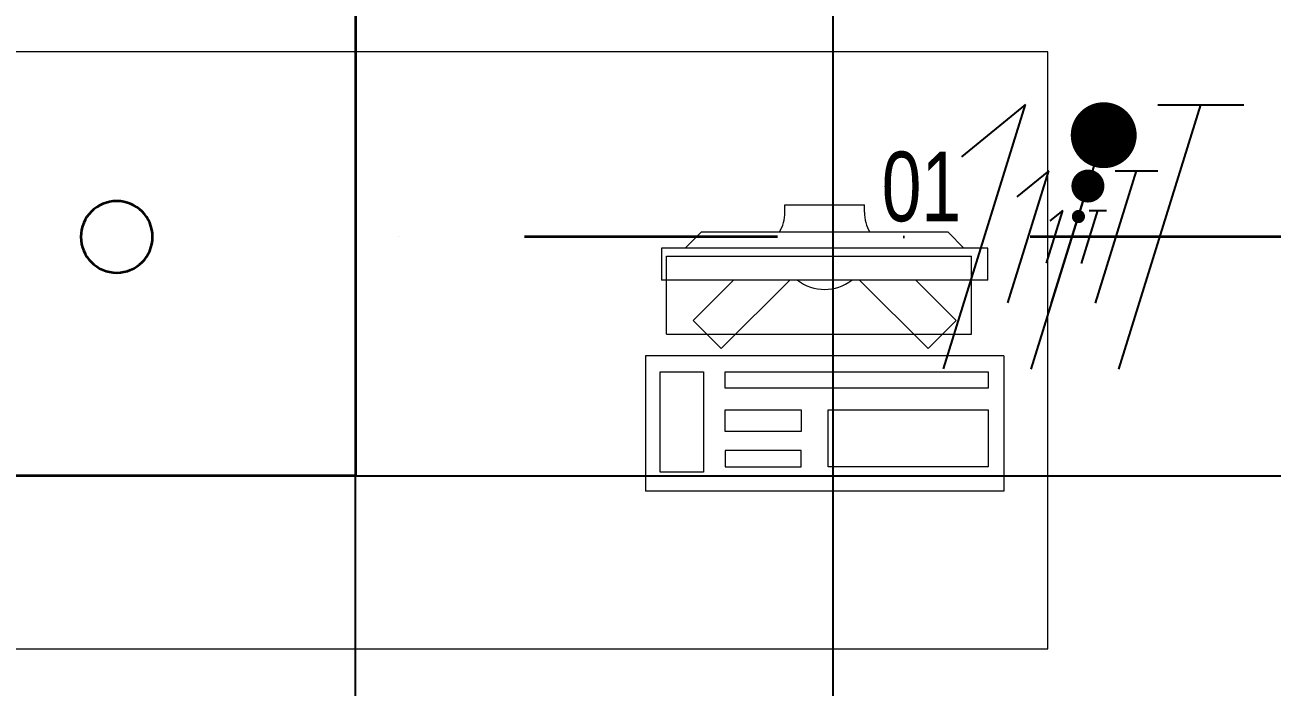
# Model space of a CAD drawing. Header units: inches. Extents: x -12418 to 57169, y -29325 to 19878.
# Drawn here: x 20585 to 22151, y -12866 to -12034 of the extents above; entities that cross this region are included whole.
import ezdxf
from ezdxf.enums import TextEntityAlignment as Align

# ---------------------------------------------------------------- set-up
doc = ezdxf.new("R2010")
doc.units = ezdxf.units.IN
doc.header["$LTSCALE"] = 25
doc.header["$MEASUREMENT"] = 0
doc.linetypes.add('DASHDOT', pattern=[25.4, 12.7, -6.35, 0, -6.35])
doc.layers.get('0').update_dxf_attribs({"color": 8})
for name, color, linetype, lineweight in [('00-Ground Floor$0$72_EGR_EQP_TAG', 142, 'Continuous', 5), ('00-Ground Floor$0$LOADING', 253, 'Continuous', 5), ('E-LITE-CIRC-NUMB', 6, 'Continuous', 25), ('E-LITE-CLNG', 150, 'Continuous', 35), ('E-LITE-CLNG-CNDT', 6, 'DASHDOT', 35), ('E-LITE-CTRL', 6, 'Continuous', 25), ('E-LITE-IDEN', 6, 'Continuous', 25), ('E-POWR-WIRE', 6, 'Continuous', 25), ('E-POWR-WIRE @ 100', 6, 'Continuous', 25), ('E-POWR-WIRE @ 20', 6, 'Continuous', 25), ('E-POWR-WIRE @ 50', 6, 'Continuous', 25)]:
    doc.layers.add(name, color=color, linetype=linetype, lineweight=lineweight)
doc.layers.add('00-Ground Floor$0$False Ceiling', color=251, linetype='Continuous')
doc.styles.add('00-Ground Floor$0$X3G_ENTITY_257CFD', font='swisscl.ttf', dxfattribs={"height": 200})
doc.styles.add('DC_Simplex', font='SIMPLEX.shx', dxfattribs={"width": 0.7})

# ---------------------------------------------------------------- blocks, each defined once
blk = doc.blocks.new('00-Ground Floor$0$ITCWLS1-P')
at = {"layer": '00-Ground Floor$0$LOADING'}
for p, q in [((-0.17, 0.45), (-0.17, 0)), ((-0.17, 0.45), (0, 0.45)), ((0, 0.45), (0, 0)), ((-0.2651, 0.43, 0), (-0.3051, 0.43, 0)), ((-0.3051, 0.43, 0), (-0.3051, 0.02, 0)), ((-0.2651, 0.43, 0), (-0.2651, 0.02, 0)), ((-0.1496, 0.4305), (-0.1291, 0.4305)), ((-0.1291, 0.4305), (-0.1291, 0.4089)), ((-0.197, 0.4094), (-0.295, 0.4094)), ((-0.295, 0.0264), (-0.295, 0.4094)), ((-0.197, 0.0264), (-0.197, 0.4094)), ((-0.3251, 0.38, 0), (-0.3051, 0.4, 0)), ((-0.3251, 0.38, 0), (-0.3251, 0.07, 0)), ((-0.3503, 0.275), (-0.3596, 0.275)), ((-0.3596, 0.175), (-0.3596, 0.275)), ((-0.3503, 0.175), (-0.3596, 0.175)), ((-0.3251, 0.07, 0), (-0.3051, 0.05, 0)), ((-0.3051, 0.02, 0), (-0.2651, 0.02, 0)), ((-0.197, 0.0264), (-0.295, 0.0264)), ((-0.17, 0), (0, 0))]:
    blk.add_line(p, q, dxfattribs=at)
at = {"layer": '00-Ground Floor$0$LOADING', "extrusion": (2.48281e-10, 3.18408e-10, -1)}
for p, q in [((-0.2651, 0.3395), (-0.2144, 0.3902)), ((-0.1791, 0.3548), (-0.2144, 0.3902)), ((-0.2651, 0.2688), (-0.1791, 0.3548))]:
    blk.add_line(p, q, dxfattribs=at)
at = {"layer": '00-Ground Floor$0$LOADING', "extrusion": (2.48281e-10, -3.18408e-10, -1)}
for p, q in [((-0.2651, 0.1812), (-0.1791, 0.0952)), ((-0.2651, 0.1105), (-0.2144, 0.0598)), ((-0.1791, 0.0952), (-0.2144, 0.0598))]:
    blk.add_line(p, q, dxfattribs=at)
at = {"layer": '00-Ground Floor$0$LOADING'}
for points in [[(-0.1291, 0.4089), (-0.1291, 0.1), (-0.1496, 0.1), (-0.1496, 0.4305)], [(-0.1496, 0.1), (-0.1496, 0.1), (-0.1496, 0.1), (-0.1496, 0.1), (-0.1496, 0.1), (-0.1496, 0.1), (-0.1496, 0.1), (-0.1496, 0.1), (-0.1496, 0.1)], [(-0.1496, 0.1), (-0.1496, 0.1), (-0.1496, 0.1), (-0.1496, 0.1), (-0.1496, 0.1), (-0.1496, 0.1), (-0.1496, 0.1), (-0.1496, 0.1), (-0.1496, 0.1), (-0.1496, 0.1), (-0.1496, 0.1), (-0.1496, 0.1), (-0.1496, 0.1), (-0.1496, 0.1), (-0.1496, 0.1), (-0.1496, 0.1), (-0.1496, 0.1), (-0.1496, 0.1)], [(-0.1496, 0.1), (-0.1496, 0.1), (-0.1496, 0.1), (-0.1496, 0.1), (-0.1496, 0.1), (-0.1496, 0.1), (-0.1496, 0.1), (-0.1496, 0.1), (-0.1496, 0.1), (-0.1496, 0.1)], [(-0.1496, 0.1), (-0.1496, 0.1), (-0.1496, 0.1), (-0.1496, 0.1), (-0.1496, 0.1), (-0.1496, 0.1), (-0.1496, 0.1)], [(-0.1496, 0.1), (-0.1496, 0.1), (-0.1496, 0.1), (-0.1496, 0.1), (-0.1496, 0.1), (-0.1496, 0.1), (-0.1496, 0.1), (-0.1496, 0.1), (-0.1496, 0.1), (-0.1496, 0.1)], [(-0.1496, 0.1), (-0.1496, 0.1), (-0.1496, 0.1), (-0.1496, 0.1), (-0.1496, 0.1), (-0.1496, 0.1), (-0.1496, 0.1), (-0.1496, 0.1), (-0.1496, 0.1), (-0.1496, 0.1), (-0.1496, 0.1), (-0.1496, 0.1), (-0.1496, 0.1), (-0.1496, 0.1), (-0.1496, 0.1)], [(-0.1496, 0.1), (-0.1496, 0.1), (-0.1496, 0.1), (-0.1496, 0.1), (-0.1496, 0.1), (-0.1496, 0.1), (-0.1496, 0.1), (-0.1496, 0.1), (-0.1496, 0.1), (-0.1496, 0.1)], [(-0.1496, 0.1), (-0.1496, 0.1), (-0.1496, 0.1), (-0.1496, 0.1), (-0.1496, 0.1), (-0.1496, 0.1), (-0.1496, 0.1), (-0.1496, 0.1), (-0.1496, 0.1), (-0.1496, 0.1)], [(-0.1496, 0.1), (-0.1496, 0.1), (-0.1496, 0.1), (-0.1496, 0.1), (-0.1496, 0.1), (-0.1496, 0.1), (-0.1496, 0.1), (-0.1496, 0.1), (-0.1496, 0.1), (-0.1496, 0.1), (-0.1496, 0.1), (-0.1496, 0.1), (-0.1496, 0.1), (-0.1496, 0.1), (-0.1496, 0.1), (-0.1496, 0.1), (-0.1496, 0.1), (-0.1496, 0.1), (-0.1496, 0.1), (-0.1496, 0.1), (-0.1496, 0.1), (-0.1496, 0.1), (-0.1496, 0.1), (-0.1496, 0.1), (-0.1496, 0.1), (-0.1496, 0.1), (-0.1496, 0.1), (-0.1496, 0.1), (-0.1496, 0.1), (-0.1496, 0.1), (-0.1496, 0.1), (-0.1496, 0.1), (-0.1496, 0.1), (-0.1496, 0.1), (-0.1496, 0.1), (-0.1496, 0.1), (-0.1496, 0.1), (-0.1496, 0.1), (-0.1496, 0.1), (-0.1496, 0.1), (-0.1496, 0.1), (-0.1496, 0.1), (-0.1496, 0.1), (-0.1496, 0.1), (-0.1496, 0.1), (-0.1496, 0.1), (-0.1496, 0.1), (-0.1496, 0.1), (-0.1496, 0.1), (-0.1496, 0.1), (-0.1496, 0.1), (-0.1496, 0.1), (-0.1496, 0.1), (-0.1496, 0.1)], [(-0.1496, 0.1), (-0.1496, 0.1), (-0.1496, 0.1), (-0.1496, 0.1), (-0.1496, 0.1), (-0.1496, 0.1), (-0.1496, 0.1), (-0.1496, 0.1), (-0.1496, 0.1), (-0.1496, 0.1), (-0.1496, 0.1), (-0.1496, 0.1), (-0.1496, 0.1), (-0.1496, 0.1), (-0.1496, 0.1), (-0.1496, 0.1), (-0.1496, 0.1), (-0.1496, 0.1), (-0.1496, 0.1), (-0.1496, 0.1), (-0.1496, 0.1), (-0.1496, 0.1), (-0.1496, 0.1), (-0.1496, 0.1), (-0.1496, 0.1), (-0.1496, 0.1), (-0.1496, 0.1), (-0.1496, 0.1), (-0.1496, 0.1), (-0.1496, 0.1), (-0.1496, 0.1), (-0.1496, 0.1), (-0.1496, 0.1), (-0.1496, 0.1), (-0.1496, 0.1), (-0.1496, 0.1), (-0.1496, 0.1), (-0.1496, 0.1), (-0.1496, 0.1), (-0.1496, 0.1), (-0.1496, 0.1), (-0.1496, 0.1), (-0.1496, 0.1), (-0.1496, 0.1), (-0.1496, 0.1), (-0.1496, 0.1), (-0.1496, 0.1), (-0.1496, 0.1), (-0.1496, 0.1), (-0.1496, 0.1), (-0.1496, 0.1), (-0.1496, 0.1), (-0.1496, 0.1), (-0.1496, 0.1), (-0.1496, 0.1), (-0.1496, 0.1), (-0.1496, 0.1), (-0.1496, 0.1), (-0.1496, 0.1), (-0.1496, 0.1), (-0.1496, 0.1), (-0.1496, 0.1), (-0.1496, 0.1), (-0.1496, 0.1), (-0.1496, 0.1), (-0.1496, 0.1), (-0.1496, 0.1), (-0.1496, 0.1), (-0.1496, 0.1), (-0.1496, 0.1), (-0.1496, 0.1), (-0.1496, 0.1), (-0.1496, 0.1), (-0.1496, 0.1), (-0.1496, 0.1), (-0.1496, 0.1), (-0.1496, 0.1), (-0.1496, 0.1), (-0.1496, 0.1), (-0.1496, 0.1), (-0.1496, 0.1), (-0.1496, 0.1), (-0.1496, 0.1), (-0.1496, 0.1), (-0.1496, 0.1), (-0.1496, 0.1), (-0.1496, 0.1), (-0.1496, 0.1), (-0.1496, 0.1)], [(-0.1496, 0.1), (-0.1496, 0.1), (-0.1496, 0.1), (-0.1496, 0.1), (-0.1496, 0.1), (-0.1496, 0.1), (-0.1496, 0.1), (-0.1496, 0.1), (-0.1496, 0.1), (-0.1496, 0.1), (-0.1496, 0.1), (-0.1496, 0.1)], [(-0.1496, 0.1), (-0.1496, 0.1), (-0.1496, 0.1), (-0.1496, 0.1), (-0.1496, 0.1), (-0.1496, 0.1), (-0.1496, 0.1)], [(-0.1496, 0.1), (-0.1496, 0.1), (-0.1496, 0.1), (-0.1496, 0.1), (-0.1496, 0.1), (-0.1496, 0.1), (-0.1496, 0.1), (-0.1496, 0.1), (-0.1496, 0.1), (-0.1496, 0.1), (-0.1496, 0.1), (-0.1496, 0.1), (-0.1496, 0.1), (-0.1496, 0.1), (-0.1496, 0.1), (-0.1496, 0.1), (-0.1496, 0.1)], [(-0.1496, 0.1), (-0.1496, 0.1), (-0.1496, 0.1), (-0.1496, 0.1), (-0.1496, 0.1), (-0.1496, 0.1), (-0.1496, 0.1), (-0.1496, 0.1), (-0.1496, 0.1), (-0.1496, 0.1), (-0.1496, 0.1), (-0.1496, 0.1), (-0.1496, 0.1), (-0.1496, 0.1), (-0.1496, 0.1), (-0.1496, 0.1), (-0.1496, 0.1), (-0.1496, 0.1), (-0.1496, 0.1), (-0.1496, 0.1), (-0.1496, 0.1), (-0.1496, 0.1), (-0.1496, 0.1), (-0.1496, 0.1), (-0.1496, 0.1), (-0.1496, 0.1), (-0.1496, 0.1), (-0.1496, 0.1), (-0.1496, 0.1), (-0.1496, 0.1), (-0.1496, 0.1), (-0.1496, 0.1), (-0.1496, 0.1), (-0.1496, 0.1), (-0.1496, 0.1), (-0.1496, 0.1), (-0.1496, 0.1), (-0.1496, 0.1), (-0.1496, 0.1), (-0.1496, 0.1), (-0.1496, 0.1), (-0.1496, 0.1), (-0.1496, 0.1), (-0.1496, 0.1), (-0.1496, 0.1), (-0.1496, 0.1), (-0.1496, 0.1), (-0.1496, 0.1), (-0.1496, 0.1), (-0.1496, 0.1), (-0.1496, 0.1), (-0.1496, 0.1), (-0.1496, 0.1), (-0.1496, 0.1), (-0.1496, 0.1), (-0.1496, 0.1), (-0.1496, 0.1), (-0.1496, 0.1), (-0.1496, 0.1), (-0.1496, 0.1), (-0.1496, 0.1), (-0.1496, 0.1), (-0.1496, 0.1), (-0.1496, 0.1), (-0.1496, 0.1), (-0.1496, 0.1), (-0.1496, 0.1), (-0.1496, 0.1), (-0.1496, 0.1), (-0.1496, 0.1), (-0.1496, 0.1), (-0.1496, 0.1), (-0.1496, 0.1), (-0.1496, 0.1), (-0.1496, 0.1), (-0.1496, 0.1), (-0.1496, 0.1), (-0.1496, 0.1), (-0.1496, 0.1), (-0.1496, 0.1), (-0.1496, 0.1), (-0.1496, 0.1), (-0.1496, 0.1), (-0.1496, 0.1), (-0.1496, 0.1), (-0.1496, 0.1), (-0.1496, 0.1), (-0.1496, 0.1), (-0.1496, 0.1), (-0.1496, 0.1), (-0.1496, 0.1), (-0.1496, 0.1), (-0.1496, 0.1), (-0.1496, 0.1), (-0.1496, 0.1), (-0.1496, 0.1), (-0.1496, 0.1), (-0.1496, 0.1), (-0.1496, 0.1), (-0.1496, 0.1), (-0.1496, 0.1), (-0.1496, 0.1), (-0.1496, 0.1), (-0.1496, 0.1), (-0.1496, 0.1), (-0.1496, 0.1), (-0.1496, 0.1), (-0.1496, 0.1), (-0.1496, 0.1), (-0.1496, 0.1), (-0.1496, 0.1)], [(-0.1496, 0.1), (-0.1496, 0.1), (-0.1496, 0.1), (-0.1496, 0.1), (-0.1496, 0.1), (-0.1496, 0.1), (-0.1496, 0.1), (-0.1496, 0.1)]]:
    blk.add_lwpolyline(points, dxfattribs=at)
for points in [[(-0.1019, 0.4305), (-0.0304, 0.4305), (-0.0304, 0.2294), (-0.1019, 0.2294)], [(-0.1019, 0.1954), (-0.0747, 0.1954), (-0.0747, 0.1), (-0.1019, 0.1)], [(-0.0304, 0.1954), (-0.0508, 0.1954), (-0.0508, 0.1), (-0.0304, 0.1)], [(-0.1496, 0.1), (-0.1496, 0.1), (-0.1496, 0.1), (-0.1496, 0.1), (-0.1496, 0.1), (-0.1496, 0.1), (-0.1496, 0.1), (-0.1496, 0.1), (-0.1496, 0.1), (-0.1496, 0.1), (-0.1496, 0.1), (-0.1496, 0.1), (-0.1496, 0.1), (-0.1496, 0.1), (-0.1496, 0.1), (-0.1496, 0.1), (-0.1496, 0.1), (-0.1496, 0.1), (-0.1496, 0.1), (-0.1496, 0.1), (-0.1496, 0.1), (-0.1496, 0.1), (-0.1496, 0.1), (-0.1496, 0.1), (-0.1496, 0.1), (-0.1496, 0.1), (-0.1496, 0.1), (-0.1496, 0.1), (-0.1496, 0.1), (-0.1496, 0.1), (-0.1496, 0.1), (-0.1496, 0.1), (-0.1496, 0.1), (-0.1496, 0.1), (-0.1496, 0.1), (-0.1496, 0.1), (-0.1496, 0.1), (-0.1496, 0.1), (-0.1496, 0.1), (-0.1496, 0.1), (-0.1496, 0.1), (-0.1496, 0.1), (-0.1496, 0.1), (-0.1496, 0.1), (-0.1496, 0.1), (-0.1496, 0.1), (-0.1496, 0.1), (-0.1496, 0.1), (-0.1496, 0.1), (-0.1496, 0.1), (-0.1496, 0.1), (-0.1496, 0.1), (-0.1496, 0.1), (-0.1496, 0.1), (-0.1496, 0.1), (-0.1496, 0.1), (-0.1496, 0.1), (-0.1496, 0.1), (-0.1496, 0.1), (-0.1496, 0.1), (-0.1496, 0.1), (-0.1496, 0.1), (-0.1496, 0.1), (-0.1496, 0.1), (-0.1496, 0.1), (-0.1496, 0.1), (-0.1496, 0.1), (-0.1496, 0.1), (-0.1496, 0.1), (-0.1496, 0.1), (-0.1496, 0.1), (-0.1496, 0.1), (-0.1496, 0.1), (-0.1496, 0.1), (-0.1496, 0.1), (-0.1496, 0.1), (-0.1496, 0.1), (-0.1496, 0.1), (-0.1496, 0.1), (-0.1496, 0.1), (-0.1496, 0.1), (-0.1496, 0.1), (-0.1496, 0.1), (-0.1496, 0.1), (-0.1496, 0.1), (-0.1496, 0.1), (-0.1496, 0.1), (-0.1496, 0.1), (-0.1496, 0.1), (-0.1496, 0.1), (-0.1496, 0.1), (-0.1496, 0.1), (-0.1496, 0.1), (-0.1496, 0.1), (-0.1496, 0.1), (-0.1496, 0.1), (-0.1496, 0.1), (-0.1496, 0.1), (-0.1496, 0.1), (-0.1496, 0.1), (-0.1496, 0.1), (-0.1496, 0.1), (-0.1496, 0.1), (-0.1496, 0.1), (-0.1496, 0.1), (-0.1496, 0.1), (-0.1496, 0.1), (-0.1496, 0.1), (-0.1496, 0.1), (-0.1496, 0.1), (-0.1496, 0.1), (-0.1496, 0.1), (-0.1496, 0.1), (-0.1496, 0.1), (-0.1496, 0.1), (-0.1496, 0.1), (-0.1496, 0.1), (-0.1496, 0.1), (-0.1496, 0.1), (-0.1496, 0.1), (-0.1496, 0.1), (-0.1496, 0.1), (-0.1496, 0.1), (-0.1496, 0.1), (-0.1496, 0.1), (-0.1496, 0.1), (-0.1496, 0.1), (-0.1496, 0.1), (-0.1496, 0.1), (-0.1496, 0.1), (-0.1496, 0.1), (-0.1496, 0.1), (-0.1496, 0.1), (-0.1496, 0.1), (-0.1496, 0.1), (-0.1496, 0.1), (-0.1496, 0.1), (-0.1496, 0.1), (-0.1496, 0.1), (-0.1496, 0.1), (-0.1496, 0.1), (-0.1496, 0.1), (-0.1496, 0.1), (-0.1496, 0.1), (-0.1496, 0.1), (-0.1496, 0.1), (-0.1496, 0.1), (-0.1496, 0.1), (-0.1496, 0.1), (-0.1496, 0.1), (-0.1496, 0.1), (-0.1496, 0.1), (-0.1496, 0.1), (-0.1496, 0.1), (-0.1496, 0.1), (-0.1496, 0.1), (-0.1496, 0.1), (-0.1496, 0.1), (-0.1496, 0.1), (-0.1496, 0.1), (-0.1496, 0.1), (-0.1496, 0.1), (-0.1496, 0.1), (-0.1496, 0.1), (-0.1496, 0.1), (-0.1496, 0.1), (-0.1496, 0.1), (-0.1496, 0.1), (-0.1496, 0.1), (-0.1496, 0.1), (-0.1496, 0.1), (-0.1496, 0.1), (-0.1496, 0.1), (-0.1496, 0.1), (-0.1496, 0.1), (-0.1496, 0.1), (-0.1496, 0.1), (-0.1496, 0.1), (-0.1496, 0.1), (-0.1496, 0.1), (-0.1496, 0.1), (-0.1496, 0.1), (-0.1496, 0.1), (-0.1496, 0.1), (-0.1496, 0.1), (-0.1496, 0.1), (-0.1496, 0.1), (-0.1496, 0.1), (-0.1496, 0.1), (-0.1496, 0.1), (-0.1496, 0.1), (-0.1496, 0.1), (-0.1496, 0.1), (-0.1496, 0.1), (-0.1496, 0.1), (-0.1496, 0.1), (-0.1496, 0.1), (-0.1496, 0.1), (-0.1496, 0.1), (-0.1496, 0.1), (-0.1496, 0.1), (-0.1496, 0.1), (-0.1496, 0.1), (-0.1496, 0.1), (-0.1496, 0.1), (-0.1496, 0.1), (-0.1496, 0.1), (-0.1496, 0.1), (-0.1496, 0.1), (-0.1496, 0.1), (-0.1496, 0.1), (-0.1496, 0.1), (-0.1496, 0.1), (-0.1496, 0.1), (-0.1496, 0.1), (-0.1496, 0.1), (-0.1496, 0.1), (-0.1496, 0.1), (-0.1496, 0.1), (-0.1496, 0.1), (-0.1496, 0.1), (-0.1496, 0.1), (-0.1496, 0.1), (-0.1496, 0.1), (-0.1496, 0.1), (-0.1496, 0.1), (-0.1496, 0.1), (-0.1496, 0.1), (-0.1496, 0.1), (-0.1496, 0.1), (-0.1496, 0.1), (-0.1496, 0.1), (-0.1496, 0.1), (-0.1496, 0.1), (-0.1496, 0.1), (-0.1496, 0.1), (-0.1496, 0.1), (-0.1496, 0.1), (-0.1496, 0.1), (-0.1496, 0.1), (-0.1496, 0.1), (-0.1496, 0.1), (-0.1496, 0.1), (-0.1496, 0.1), (-0.1496, 0.1), (-0.1496, 0.1), (-0.1496, 0.1), (-0.1496, 0.1), (-0.1496, 0.1), (-0.1496, 0.1), (-0.1496, 0.1), (-0.1496, 0.1), (-0.1496, 0.1), (-0.1496, 0.1), (-0.1496, 0.1), (-0.1496, 0.1), (-0.1496, 0.1), (-0.1496, 0.1), (-0.1496, 0.1), (-0.1496, 0.1), (-0.1496, 0.1), (-0.1496, 0.1), (-0.1496, 0.1), (-0.1496, 0.1), (-0.1496, 0.1), (-0.1496, 0.1), (-0.1496, 0.1), (-0.1496, 0.1), (-0.1496, 0.1), (-0.1496, 0.1), (-0.1496, 0.1), (-0.1496, 0.1), (-0.1496, 0.1), (-0.1496, 0.1), (-0.1496, 0.1), (-0.1496, 0.1), (-0.1496, 0.1)], [(-0.1496, 0.1), (-0.1496, 0.1), (-0.1496, 0.1), (-0.1496, 0.1), (-0.1496, 0.1), (-0.1496, 0.1), (-0.1496, 0.1), (-0.1496, 0.1), (-0.1496, 0.1), (-0.1496, 0.1), (-0.1496, 0.1), (-0.1496, 0.1), (-0.1496, 0.1), (-0.1496, 0.1), (-0.1496, 0.1), (-0.1496, 0.1), (-0.1496, 0.1), (-0.1496, 0.1), (-0.1496, 0.1), (-0.1496, 0.1), (-0.1496, 0.1), (-0.1496, 0.1), (-0.1496, 0.1), (-0.1496, 0.1), (-0.1496, 0.1), (-0.1496, 0.1), (-0.1496, 0.1), (-0.1496, 0.1), (-0.1496, 0.1), (-0.1496, 0.1), (-0.1496, 0.1), (-0.1496, 0.1), (-0.1496, 0.1), (-0.1496, 0.1), (-0.1496, 0.1), (-0.1496, 0.1), (-0.1496, 0.1), (-0.1496, 0.1), (-0.1496, 0.1), (-0.1496, 0.1), (-0.1496, 0.1), (-0.1496, 0.1), (-0.1496, 0.1), (-0.1496, 0.1), (-0.1496, 0.1), (-0.1496, 0.1), (-0.1496, 0.1), (-0.1496, 0.1), (-0.1496, 0.1), (-0.1496, 0.1), (-0.1496, 0.1), (-0.1496, 0.1), (-0.1496, 0.1), (-0.1496, 0.1), (-0.1496, 0.1), (-0.1496, 0.1), (-0.1496, 0.1), (-0.1496, 0.1), (-0.1496, 0.1), (-0.1496, 0.1), (-0.1496, 0.1), (-0.1496, 0.1), (-0.1496, 0.1), (-0.1496, 0.1), (-0.1496, 0.1), (-0.1496, 0.1), (-0.1496, 0.1), (-0.1496, 0.1), (-0.1496, 0.1), (-0.1496, 0.1), (-0.1496, 0.1), (-0.1496, 0.1), (-0.1496, 0.1), (-0.1496, 0.1), (-0.1496, 0.1), (-0.1496, 0.1), (-0.1496, 0.1), (-0.1496, 0.1), (-0.1496, 0.1), (-0.1496, 0.1), (-0.1496, 0.1), (-0.1496, 0.1), (-0.1496, 0.1), (-0.1496, 0.1), (-0.1496, 0.1), (-0.1496, 0.1), (-0.1496, 0.1), (-0.1496, 0.1), (-0.1496, 0.1), (-0.1496, 0.1), (-0.1496, 0.1), (-0.1496, 0.1), (-0.1496, 0.1), (-0.1496, 0.1), (-0.1496, 0.1), (-0.1496, 0.1), (-0.1496, 0.1), (-0.1496, 0.1), (-0.1496, 0.1), (-0.1496, 0.1), (-0.1496, 0.1), (-0.1496, 0.1), (-0.1496, 0.1), (-0.1496, 0.1), (-0.1496, 0.1), (-0.1496, 0.1), (-0.1496, 0.1), (-0.1496, 0.1), (-0.1496, 0.1), (-0.1496, 0.1), (-0.1496, 0.1), (-0.1496, 0.1), (-0.1496, 0.1), (-0.1496, 0.1), (-0.1496, 0.1), (-0.1496, 0.1), (-0.1496, 0.1), (-0.1496, 0.1), (-0.1496, 0.1), (-0.1496, 0.1), (-0.1496, 0.1), (-0.1496, 0.1), (-0.1496, 0.1), (-0.1496, 0.1), (-0.1496, 0.1), (-0.1496, 0.1), (-0.1496, 0.1), (-0.1496, 0.1), (-0.1496, 0.1), (-0.1496, 0.1), (-0.1496, 0.1), (-0.1496, 0.1), (-0.1496, 0.1), (-0.1496, 0.1), (-0.1496, 0.1), (-0.1496, 0.1), (-0.1496, 0.1), (-0.1496, 0.1), (-0.1496, 0.1), (-0.1496, 0.1), (-0.1496, 0.1), (-0.1496, 0.1), (-0.1496, 0.1), (-0.1496, 0.1), (-0.1496, 0.1), (-0.1496, 0.1), (-0.1496, 0.1), (-0.1496, 0.1), (-0.1496, 0.1), (-0.1496, 0.1), (-0.1496, 0.1), (-0.1496, 0.1), (-0.1496, 0.1), (-0.1496, 0.1), (-0.1496, 0.1), (-0.1496, 0.1), (-0.1496, 0.1), (-0.1496, 0.1), (-0.1496, 0.1), (-0.1496, 0.1), (-0.1496, 0.1), (-0.1496, 0.1), (-0.1496, 0.1), (-0.1496, 0.1), (-0.1496, 0.1), (-0.1496, 0.1), (-0.1496, 0.1), (-0.1496, 0.1), (-0.1496, 0.1), (-0.1496, 0.1), (-0.1496, 0.1), (-0.1496, 0.1), (-0.1496, 0.1), (-0.1496, 0.1), (-0.1496, 0.1), (-0.1496, 0.1), (-0.1496, 0.1), (-0.1496, 0.1), (-0.1496, 0.1), (-0.1496, 0.1), (-0.1496, 0.1), (-0.1496, 0.1), (-0.1496, 0.1), (-0.1496, 0.1), (-0.1496, 0.1), (-0.1496, 0.1), (-0.1496, 0.1), (-0.1496, 0.1), (-0.1496, 0.1), (-0.1496, 0.1), (-0.1496, 0.1), (-0.1496, 0.1), (-0.1496, 0.1), (-0.1496, 0.1), (-0.1496, 0.1), (-0.1496, 0.1), (-0.1496, 0.1), (-0.1496, 0.1), (-0.1496, 0.1), (-0.1496, 0.1), (-0.1496, 0.1), (-0.1496, 0.1), (-0.1496, 0.1), (-0.1496, 0.1), (-0.1496, 0.1), (-0.1496, 0.1), (-0.1496, 0.1), (-0.1496, 0.1), (-0.1496, 0.1), (-0.1496, 0.1), (-0.1496, 0.1), (-0.1496, 0.1), (-0.1496, 0.1), (-0.1496, 0.1)], [(-0.1496, 0.1), (-0.1496, 0.1), (-0.1496, 0.1), (-0.1496, 0.1), (-0.1496, 0.1), (-0.1496, 0.1), (-0.1496, 0.1), (-0.1496, 0.1), (-0.1496, 0.1), (-0.1496, 0.1), (-0.1496, 0.1), (-0.1496, 0.1), (-0.1496, 0.1), (-0.1496, 0.1), (-0.1496, 0.1), (-0.1496, 0.1), (-0.1496, 0.1), (-0.1496, 0.1), (-0.1496, 0.1), (-0.1496, 0.1), (-0.1496, 0.1), (-0.1496, 0.1), (-0.1496, 0.1), (-0.1496, 0.1), (-0.1496, 0.1), (-0.1496, 0.1), (-0.1496, 0.1), (-0.1496, 0.1), (-0.1496, 0.1), (-0.1496, 0.1), (-0.1496, 0.1), (-0.1496, 0.1), (-0.1496, 0.1), (-0.1496, 0.1), (-0.1496, 0.1), (-0.1496, 0.1), (-0.1496, 0.1), (-0.1496, 0.1), (-0.1496, 0.1), (-0.1496, 0.1), (-0.1496, 0.1), (-0.1496, 0.1), (-0.1496, 0.1), (-0.1496, 0.1), (-0.1496, 0.1), (-0.1496, 0.1), (-0.1496, 0.1), (-0.1496, 0.1), (-0.1496, 0.1), (-0.1496, 0.1), (-0.1496, 0.1), (-0.1496, 0.1), (-0.1496, 0.1), (-0.1496, 0.1), (-0.1496, 0.1), (-0.1496, 0.1), (-0.1496, 0.1), (-0.1496, 0.1), (-0.1496, 0.1), (-0.1496, 0.1), (-0.1496, 0.1), (-0.1496, 0.1), (-0.1496, 0.1), (-0.1496, 0.1), (-0.1496, 0.1), (-0.1496, 0.1), (-0.1496, 0.1), (-0.1496, 0.1), (-0.1496, 0.1), (-0.1496, 0.1), (-0.1496, 0.1), (-0.1496, 0.1), (-0.1496, 0.1), (-0.1496, 0.1), (-0.1496, 0.1), (-0.1496, 0.1), (-0.1496, 0.1), (-0.1496, 0.1), (-0.1496, 0.1), (-0.1496, 0.1), (-0.1496, 0.1), (-0.1496, 0.1), (-0.1496, 0.1), (-0.1496, 0.1), (-0.1496, 0.1), (-0.1496, 0.1), (-0.1496, 0.1), (-0.1496, 0.1), (-0.1496, 0.1), (-0.1496, 0.1), (-0.1496, 0.1), (-0.1496, 0.1), (-0.1496, 0.1), (-0.1496, 0.1), (-0.1496, 0.1), (-0.1496, 0.1), (-0.1496, 0.1), (-0.1496, 0.1), (-0.1496, 0.1), (-0.1496, 0.1), (-0.1496, 0.1), (-0.1496, 0.1), (-0.1496, 0.1), (-0.1496, 0.1), (-0.1496, 0.1), (-0.1496, 0.1), (-0.1496, 0.1), (-0.1496, 0.1), (-0.1496, 0.1), (-0.1496, 0.1), (-0.1496, 0.1), (-0.1496, 0.1), (-0.1496, 0.1), (-0.1496, 0.1), (-0.1496, 0.1), (-0.1496, 0.1), (-0.1496, 0.1), (-0.1496, 0.1), (-0.1496, 0.1), (-0.1496, 0.1), (-0.1496, 0.1), (-0.1496, 0.1), (-0.1496, 0.1), (-0.1496, 0.1), (-0.1496, 0.1), (-0.1496, 0.1), (-0.1496, 0.1), (-0.1496, 0.1), (-0.1496, 0.1), (-0.1496, 0.1), (-0.1496, 0.1), (-0.1496, 0.1), (-0.1496, 0.1), (-0.1496, 0.1), (-0.1496, 0.1), (-0.1496, 0.1), (-0.1496, 0.1), (-0.1496, 0.1), (-0.1496, 0.1), (-0.1496, 0.1), (-0.1496, 0.1), (-0.1496, 0.1), (-0.1496, 0.1), (-0.1496, 0.1), (-0.1496, 0.1), (-0.1496, 0.1), (-0.1496, 0.1), (-0.1496, 0.1), (-0.1496, 0.1), (-0.1496, 0.1), (-0.1496, 0.1), (-0.1496, 0.1), (-0.1496, 0.1), (-0.1496, 0.1), (-0.1496, 0.1), (-0.1496, 0.1), (-0.1496, 0.1), (-0.1496, 0.1), (-0.1496, 0.1), (-0.1496, 0.1), (-0.1496, 0.1), (-0.1496, 0.1), (-0.1496, 0.1), (-0.1496, 0.1), (-0.1496, 0.1), (-0.1496, 0.1), (-0.1496, 0.1), (-0.1496, 0.1), (-0.1496, 0.1), (-0.1496, 0.1), (-0.1496, 0.1), (-0.1496, 0.1), (-0.1496, 0.1), (-0.1496, 0.1), (-0.1496, 0.1), (-0.1496, 0.1), (-0.1496, 0.1), (-0.1496, 0.1), (-0.1496, 0.1), (-0.1496, 0.1), (-0.1496, 0.1), (-0.1496, 0.1), (-0.1496, 0.1), (-0.1496, 0.1), (-0.1496, 0.1), (-0.1496, 0.1), (-0.1496, 0.1), (-0.1496, 0.1), (-0.1496, 0.1), (-0.1496, 0.1), (-0.1496, 0.1), (-0.1496, 0.1), (-0.1496, 0.1), (-0.1496, 0.1), (-0.1496, 0.1), (-0.1496, 0.1), (-0.1496, 0.1), (-0.1496, 0.1), (-0.1496, 0.1), (-0.1496, 0.1), (-0.1496, 0.1), (-0.1496, 0.1), (-0.1496, 0.1), (-0.1496, 0.1), (-0.1496, 0.1), (-0.1496, 0.1), (-0.1496, 0.1), (-0.1496, 0.1), (-0.1496, 0.1), (-0.1496, 0.1), (-0.1496, 0.1), (-0.1496, 0.1), (-0.1496, 0.1), (-0.1496, 0.1), (-0.1496, 0.1), (-0.1496, 0.1), (-0.1496, 0.1), (-0.1496, 0.1), (-0.1496, 0.1)], [(-0.1496, 0.0727), (-0.0236, 0.0727), (-0.0236, 0.0182), (-0.1496, 0.0182)]]:
    blk.add_lwpolyline(points, close=True, dxfattribs=at)
for centre, radius, start, end in [((-0.3503, 0.325), 0.05, 270, 300.3093), ((-0.3089, 0.225), 0.0556, 321.9431, 38.0569), ((-0.3503, 0.125), 0.05, 59.6907, 90)]:
    blk.add_arc(centre, radius, start, end, dxfattribs=at)
blk = doc.blocks.new('00-Ground Floor$0$A$Ce9e1c4c3')
at = {"layer": '00-Ground Floor$0$False Ceiling', "color": 254, "linetype": 'Continuous'}
for p, q in [((-79000, -13467.4), (-79000, -10057.4)), ((-78400, -13467.4), (-78400, -10057.4)), ((-80172.3, -12600), (-76150.5, -12600))]:
    blk.add_line(p, q, dxfattribs=at)
blk = doc.blocks.new('00-Ground Floor')
at = {"layer": '00-Ground Floor$0$LOADING', "elevation": 0}
blk.add_lwpolyline([(21869.7, -12817.4), (21869.7, -12067.4), (20369.7, -12067.4), (20369.7, -12817.4)], close=True, dxfattribs=at)
at = {"layer": '00-Ground Floor$0$False Ceiling', "color": 254}
blk.add_blockref('00-Ground Floor$0$A$Ce9e1c4c3', (100000, 0), dxfattribs=at)
at = {"layer": '00-Ground Floor$0$LOADING', "extrusion": (1.93991e-16, -8.01373e-06, 1), "xscale": 1000.000000000006, "yscale": 1000.000000000006, "zscale": 1000.000000000006, "rotation": 270}
blk.add_blockref('00-Ground Floor$0$ITCWLS1-P', (21364.2, -12619.3, 0.1), dxfattribs=at)
at = {"layer": '00-Ground Floor$0$72_EGR_EQP_TAG', "insert": (21710.7, -12192.9, 0), "char_height": 87.47, "attachment_point": 2, "style": '00-Ground Floor$0$X3G_ENTITY_257CFD'}
blk.add_mtext('01', dxfattribs=at)
blk = doc.blocks.new('*U14')
blk.add_lwpolyline([(-300, 300), (-300, -300), (300, -300), (300, 300)], close=True)
blk.add_circle((0, 0), 45)
at = {"layer": 'E-LITE-CIRC-NUMB', "style": 'DC_Simplex', "width": 0.7, "flags": 8}
blk.add_attdef('CIRCUIT', text='', height=200, rotation=0, dxfattribs=at).set_placement((-473.9, 300), align=Align.RIGHT)
at = {"layer": 'E-LITE-CTRL', "style": 'DC_Simplex', "width": 0.7, "flags": 8}
blk.add_attdef('CONTROL', (1118.9, -935), '', height=200, rotation=360, dxfattribs=at)
at = {"layer": 'E-LITE-IDEN', "style": 'DC_Simplex', "width": 0.7, "flags": 8}
blk.add_attdef('TYPE', (-114.6, 448.6), '', height=200, rotation=360, dxfattribs=at)
blk = doc.blocks.new('*U76')
for p, q in [((-1.617, -1.658), (-0.587, 1.663)), ((-0.587, 1.663), (-1.389, 1.004)), ((-0.515, -1.66), (0.515, 1.66)), ((0.587, -1.663), (1.617, 1.658)), ((1.078, 1.659), (2.157, 1.657))]:
    blk.add_line(p, q)
at = {"const_width": 0.414}
blk.add_lwpolyline([(0.19, 1.278, 1), (0.604, 1.277, 1)], format="xyb", close=True, dxfattribs=at)
blk = doc.blocks.new('*U750')
at = {"layer": 'E-POWR-WIRE @ 100', "xscale": 100, "yscale": 100, "zscale": 100}
blk.add_blockref('*U76', (21900, -12300), dxfattribs=at)
at = {"layer": 'E-POWR-WIRE @ 20', "xscale": 20, "yscale": 20, "zscale": 20}
blk.add_blockref('*U76', (21900, -12300), dxfattribs=at)
at = {"layer": 'E-POWR-WIRE @ 50', "xscale": 50, "yscale": 50, "zscale": 50}
blk.add_blockref('*U76', (21900, -12300), dxfattribs=at)

msp = doc.modelspace()

# ---------------------------------------------------------------- linework, layer by layer
at = {"layer": 'E-LITE-CLNG-CNDT'}
msp.add_lwpolyline([(22800, -12300), (21000, -12300)], dxfattribs=at)

# ---------------------------------------------------------------- block references
at = {"layer": 'E-LITE-CLNG'}
ref = msp.add_blockref('*U14', (20700, -12300), dxfattribs=dict(at, xscale=-1))
ref.add_attrib('TYPE', 'LD1', (20814.6, -11851.4), dxfattribs={"layer": 'E-LITE-IDEN', "height": 200, "rotation": 0, "style": 'DC_Simplex', "width": 0.7, "flags": 8})
at = {"layer": 'E-LITE-CLNG-CNDT'}
msp.add_blockref('00-Ground Floor', (0, 0), dxfattribs=at)
at = {"layer": 'E-POWR-WIRE'}
msp.add_blockref('*U750', (0, 0), dxfattribs=at)

doc.saveas('drawing.dxf')
